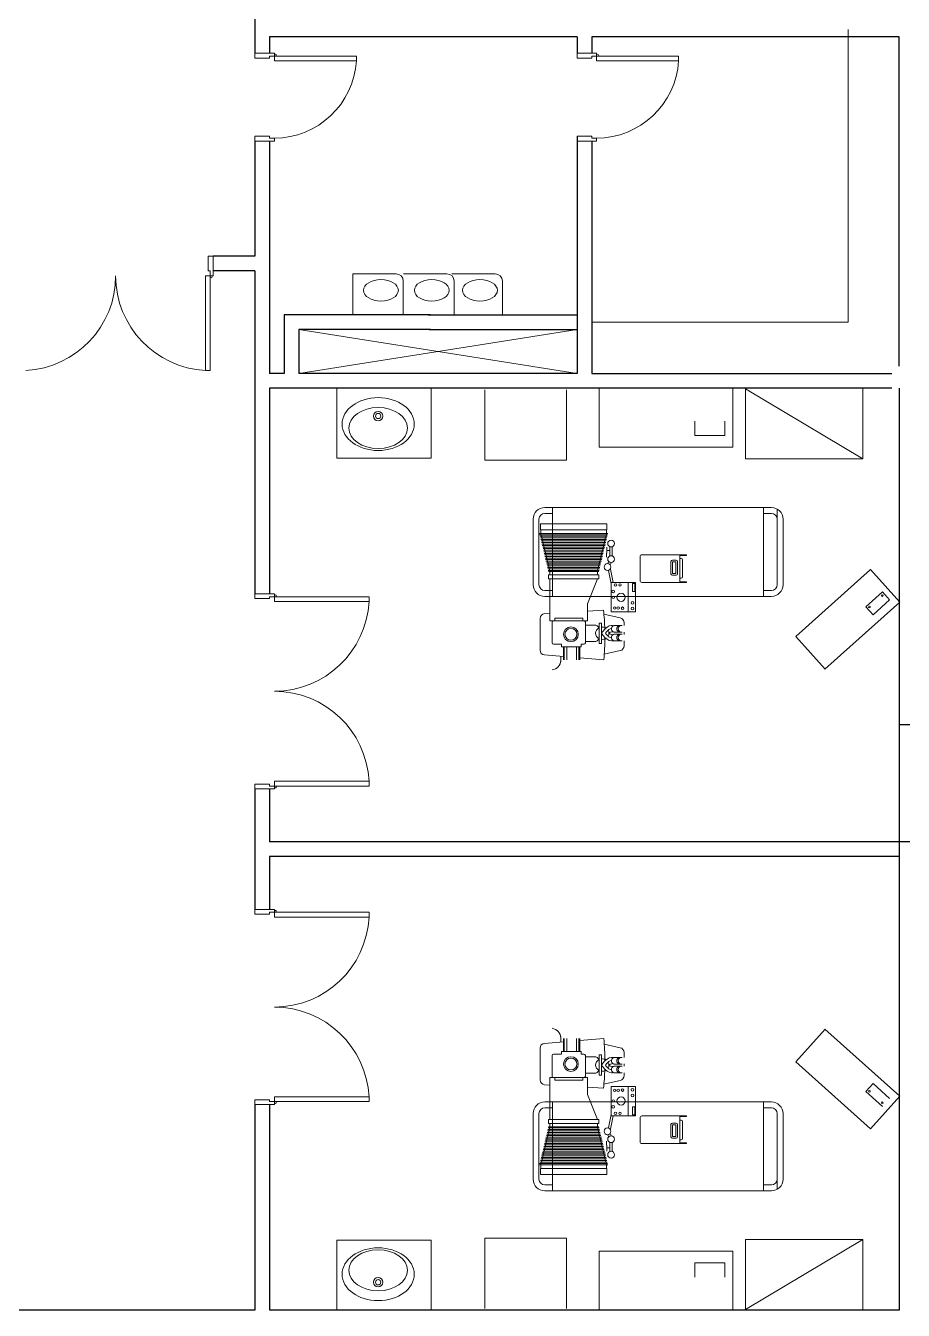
# Model space of a CAD drawing. Extents: x -3767 to 3861, y 250 to 646.
# Drawn here: x 27.58 to 36.57, y 348.68 to 361.84 of the extents above; entities that cross this region are included whole.
import ezdxf
from ezdxf import colors
from ezdxf.entities.mleader import LeaderData, LeaderLine
from ezdxf.math import Vec2, Vec3

# ---------------------------------------------------------------- set-up
doc = ezdxf.new("R2010")
doc.units = 0
doc.header["$LTSCALE"] = 0.15
doc.layers.get('0').update_dxf_attribs({"color": 252})
for name, color, linetype, lineweight in [('0 criticalllllll', 4, 'Continuous', 13), ('DOOR', 252, 'Continuous', 20), ('FUR', 252, 'Continuous', 9), ('FURNITURE-1', 252, 'Continuous', 9), ('sofa', 252, 'Continuous', 9), ('wall', 252, 'Continuous', 30)]:
    doc.layers.add(name, color=color, linetype=linetype, lineweight=lineweight)
for name, color, linetype in [('0 sockets', 252, 'Continuous'), ('00-BT-TEXT', 2, 'Continuous'), ('grocol', 252, 'Continuous')]:
    doc.layers.add(name, color=color, linetype=linetype)

# ---------------------------------------------------------------- blocks, each defined once
blk = doc.blocks.new('ELLIPSE')
blk.add_circle((0.5, 0.5), 0.5)
blk = doc.blocks.new('ARCH')
at = {"layer": 'DOOR'}
for points in [[(30.125, 361.525), (30.125, 361.555), (29.925, 361.555), (29.925, 361.505), (30.075, 361.505), (30.075, 361.525)], [(30.125, 361.525), (30.965, 361.525), (30.965, 361.477), (30.125, 361.477)], [(33.425, 361.525), (33.425, 361.555), (33.225, 361.555), (33.225, 361.505), (33.375, 361.505), (33.375, 361.525)], [(33.425, 361.525), (34.265, 361.525), (34.265, 361.477), (33.425, 361.477)], [(30.125, 360.685), (30.125, 360.655), (29.925, 360.655), (29.925, 360.705), (30.075, 360.705), (30.075, 360.685)], [(33.425, 360.685), (33.425, 360.655), (33.225, 360.655), (33.225, 360.705), (33.375, 360.705), (33.375, 360.685)], [(29.469, 359.275), (29.499, 359.275), (29.499, 359.475), (29.449, 359.475), (29.449, 359.325), (29.469, 359.325)], [(29.469, 359.275), (29.469, 358.305), (29.419, 358.305), (29.419, 359.275)], [(30.125, 355.987), (30.125, 356.017), (29.925, 356.017), (29.925, 355.967), (30.075, 355.967), (30.075, 355.987)], [(30.125, 355.987), (31.095, 355.987), (31.095, 355.937), (30.125, 355.937)], [(30.125, 354.047), (31.095, 354.047), (31.095, 354.097), (30.125, 354.097)], [(30.125, 354.047), (30.125, 354.017), (29.925, 354.017), (29.925, 354.067), (30.075, 354.067), (30.075, 354.047)], [(30.125, 352.753), (30.125, 352.783), (29.925, 352.783), (29.925, 352.733), (30.075, 352.733), (30.075, 352.753)], [(30.125, 352.753), (31.095, 352.753), (31.095, 352.703), (30.125, 352.703)], [(30.125, 350.813), (30.125, 350.783), (29.925, 350.783), (29.925, 350.833), (30.075, 350.833), (30.075, 350.813)], [(30.125, 350.813), (31.095, 350.813), (31.095, 350.863), (30.125, 350.863)]]:
    blk.add_lwpolyline(points, close=True, dxfattribs=at)
for centre in [(30.135, 361.535), (33.435, 361.535), (29.479, 359.265), (30.135, 355.997), (30.135, 354.037), (30.135, 352.763), (30.135, 350.803)]:
    blk.add_circle(centre, 0.01, dxfattribs=at)
for centre, radius, start, end in [((30.122, 361.53), 0.845, 270.2218, 356.3889), ((33.422, 361.53), 0.845, 270.2218, 356.3889), ((27.529, 359.275), 0.971, 272.9508, 0), ((29.471, 359.275), 0.971, 180, 267.0492), ((30.125, 355.989), 0.971, 270, 357.0492), ((30.125, 354.047), 0.971, 2.9508, 90), ((30.125, 352.753), 0.971, 270, 357.0492), ((30.125, 350.811), 0.971, 2.9508, 90)]:
    blk.add_arc(centre, radius, start, end, dxfattribs=at)
at = {"layer": 'FUR'}
for p, q in [((36, 361.8), (36, 358.8)), ((36, 358.8), (33.375, 358.8))]:
    blk.add_line(p, q, dxfattribs=at)
at = {"layer": 'FURNITURE-1', "ltscale": 0.5}
for p, q in [((30.764, 358.125), (30.764, 357.405)), ((31.731, 358.125), (31.731, 357.405)), ((32.28, 357.386), (32.28, 358.106)), ((33.116, 357.386), (33.116, 358.106)), ((33.45, 357.518), (33.45, 358.118)), ((34.822, 357.518), (34.822, 358.118)), ((36.151, 357.398), (34.951, 358.118)), ((34.951, 357.398), (34.951, 358.118)), ((36.151, 358.125), (36.151, 357.398)), ((34.433, 357.637), (34.433, 357.784)), ((34.738, 357.637), (34.738, 357.784)), ((34.433, 357.637), (34.738, 357.637)), ((33.45, 357.52), (34.822, 357.52)), ((31.731, 357.405), (30.764, 357.405)), ((32.28, 357.386), (33.116, 357.386)), ((36.151, 357.398), (34.951, 357.398)), ((35.135, 356.901), (32.975, 356.901)), ((35.135, 356.901), (32.975, 356.901)), ((35.135, 356.901), (35.135, 355.99)), ((35.135, 356.901), (35.215, 356.901)), ((35.135, 356.841), (35.215, 356.841)), ((35.275, 356.885), (35.275, 356.11)), ((35.335, 356.781), (35.335, 356.11)), ((35.465, 355.579), (36.232, 356.265)), ((36.532, 355.93), (36.232, 356.265)), ((35.135, 356.05), (35.215, 356.05)), ((35.135, 355.99), (32.975, 355.99)), ((35.135, 355.99), (32.975, 355.99)), ((35.135, 355.99), (35.215, 355.99)), ((35.764, 355.245), (36.531, 355.931)), ((36.353, 356.036), (36.183, 355.884)), ((36.256, 355.802), (36.426, 355.955)), ((36.426, 355.955), (36.353, 356.036)), ((36.256, 355.802), (36.183, 355.884)), ((35.765, 355.244), (35.465, 355.579)), ((35.765, 351.556), (35.465, 351.221)), ((35.764, 351.555), (36.531, 350.869)), ((35.465, 351.221), (36.232, 350.535)), ((36.256, 350.998), (36.183, 350.916)), ((36.353, 350.764), (36.183, 350.916)), ((36.256, 350.998), (36.426, 350.845)), ((35.135, 350.81), (32.975, 350.81)), ((35.135, 350.81), (32.975, 350.81)), ((35.135, 349.899), (35.135, 350.81)), ((35.135, 350.81), (35.215, 350.81)), ((36.532, 350.87), (36.232, 350.535)), ((35.135, 350.75), (35.215, 350.75)), ((35.275, 349.915), (35.275, 350.69)), ((35.335, 350.019), (35.335, 350.69)), ((35.135, 349.899), (32.975, 349.899)), ((35.135, 349.899), (32.975, 349.899)), ((35.135, 349.959), (35.215, 349.959)), ((35.135, 349.899), (35.215, 349.899)), ((31.731, 349.395), (30.764, 349.395)), ((30.764, 348.675), (30.764, 349.395)), ((31.731, 348.675), (31.731, 349.395)), ((32.28, 349.414), (32.28, 348.694)), ((32.28, 349.414), (33.116, 349.414)), ((33.116, 349.414), (33.116, 348.694)), ((36.151, 349.402), (34.951, 348.682)), ((36.151, 349.402), (34.951, 349.402)), ((34.951, 349.402), (34.951, 348.682)), ((36.151, 349.402), (36.151, 348.682)), ((33.45, 349.282), (33.45, 348.682)), ((33.45, 349.28), (34.822, 349.28)), ((34.822, 349.282), (34.822, 348.682)), ((34.433, 349.163), (34.433, 349.016)), ((34.433, 349.163), (34.738, 349.163)), ((34.738, 349.163), (34.738, 349.016))]:
    blk.add_line(p, q, dxfattribs=at)
for centre in [(36.351, 355.998), (36.22, 355.881), (36.22, 350.919), (36.351, 350.802)]:
    blk.add_circle(centre, 0.00846, dxfattribs=at)
for centre, radius, start, end in [((35.215, 356.781), 0.12, 0, 90), ((35.215, 356.781), 0.06, 0, 90), ((35.215, 356.11), 0.12, 270, 0), ((35.215, 356.11), 0.06, 270, 0), ((35.215, 350.69), 0.12, 0, 90), ((35.215, 350.69), 0.06, 0, 90), ((35.215, 350.019), 0.06, 270, 0), ((35.215, 350.019), 0.12, 270, 0)]:
    blk.add_arc(centre, radius, start, end, dxfattribs=at)
at = {"layer": 'grocol', "ltscale": 0.5}
blk.add_line((40.374, 354.673), (36.53, 354.673), dxfattribs=at)
at = {"layer": 'sofa'}
for p, q in [((30.928, 359.295), (30.928, 358.875)), ((31.371, 359.295), (30.928, 359.295)), ((31.446, 359.22), (31.446, 358.875)), ((31.892, 359.295), (31.449, 359.295)), ((32.385, 359.295), (31.942, 359.295)), ((31.967, 359.22), (31.967, 358.875)), ((32.46, 359.22), (32.46, 358.875)), ((30.375, 358.725), (33.225, 358.275)), ((33.225, 358.725), (30.375, 358.275)), ((32.975, 356.901), (32.895, 356.901)), ((32.975, 356.901), (32.895, 356.901)), ((32.975, 356.841), (32.895, 356.841)), ((32.975, 356.841), (32.895, 356.841)), ((32.975, 356.901), (32.975, 355.99)), ((32.975, 356.901), (32.975, 355.99)), ((32.775, 356.781), (32.775, 356.11)), ((32.775, 356.781), (32.775, 356.11)), ((32.835, 356.781), (32.835, 356.11)), ((32.835, 356.781), (32.835, 356.11)), ((32.852, 356.673), (32.852, 356.735)), ((32.852, 356.673), (32.852, 356.735)), ((32.852, 356.735), (33.529, 356.735)), ((32.852, 356.735), (33.529, 356.735)), ((33.529, 356.673), (33.529, 356.735)), ((33.529, 356.673), (33.529, 356.735)), ((33.541, 356.634), (32.84, 356.634)), ((33.541, 356.634), (32.84, 356.634)), ((33.538, 356.622), (32.842, 356.622)), ((33.538, 356.622), (32.842, 356.622)), ((33.535, 356.606), (32.846, 356.606)), ((33.535, 356.606), (32.846, 356.606)), ((33.531, 356.59), (32.85, 356.59)), ((33.531, 356.59), (32.85, 356.59)), ((33.529, 356.673), (32.852, 356.673)), ((33.529, 356.673), (32.852, 356.673)), ((33.527, 356.574), (32.854, 356.574)), ((33.527, 356.574), (32.854, 356.574)), ((32.855, 356.634), (32.855, 356.673)), ((32.855, 356.634), (32.855, 356.673)), ((32.855, 356.634), (32.947, 356.248)), ((32.855, 356.634), (32.947, 356.248)), ((33.526, 356.634), (33.434, 356.248)), ((33.526, 356.634), (33.434, 356.248)), ((33.526, 356.634), (33.526, 356.673)), ((33.523, 356.558), (32.858, 356.558)), ((33.523, 356.558), (32.858, 356.558)), ((33.519, 356.542), (32.861, 356.542)), ((33.519, 356.542), (32.861, 356.542)), ((33.516, 356.526), (32.865, 356.526)), ((33.516, 356.526), (32.865, 356.526)), ((33.512, 356.51), (32.869, 356.51)), ((33.512, 356.51), (32.869, 356.51)), ((33.508, 356.495), (32.873, 356.495)), ((33.508, 356.495), (32.873, 356.495)), ((33.504, 356.479), (32.877, 356.479)), ((33.504, 356.479), (32.877, 356.479)), ((33.5, 356.463), (32.88, 356.463)), ((33.5, 356.463), (32.88, 356.463)), ((33.497, 356.447), (32.884, 356.447)), ((33.497, 356.447), (32.884, 356.447)), ((33.529, 356.494), (33.529, 356.432)), ((33.529, 356.494), (33.529, 356.432)), ((33.562, 356.46), (33.529, 356.46)), ((33.562, 356.46), (33.529, 356.46)), ((33.562, 356.496), (33.562, 356.407)), ((33.562, 356.496), (33.562, 356.407)), ((33.585, 356.496), (33.585, 356.407)), ((33.585, 356.496), (33.585, 356.407)), ((33.493, 356.431), (32.888, 356.431)), ((33.493, 356.431), (32.888, 356.431)), ((33.489, 356.415), (32.892, 356.415)), ((33.489, 356.415), (32.892, 356.415)), ((33.485, 356.399), (32.896, 356.399)), ((33.485, 356.399), (32.896, 356.399)), ((33.481, 356.383), (32.899, 356.383)), ((33.481, 356.383), (32.899, 356.383)), ((33.478, 356.367), (32.903, 356.367)), ((33.478, 356.367), (32.903, 356.367)), ((33.474, 356.351), (32.907, 356.351)), ((33.474, 356.351), (32.907, 356.351)), ((33.47, 356.335), (32.911, 356.335)), ((33.47, 356.335), (32.911, 356.335)), ((33.466, 356.319), (32.915, 356.319)), ((33.466, 356.319), (32.915, 356.319)), ((33.526, 356.393), (33.526, 356.432)), ((33.526, 356.393), (33.526, 356.432)), ((33.549, 356.348), (33.538, 356.324)), ((33.576, 356.337), (33.567, 356.317)), ((33.87, 356.153), (33.87, 356.397)), ((33.87, 356.153), (33.87, 356.397)), ((33.89, 356.417), (34.278, 356.417)), ((33.89, 356.417), (34.278, 356.417)), ((34.187, 356.346), (34.187, 356.221)), ((34.187, 356.346), (34.187, 356.221)), ((34.239, 356.361), (34.202, 356.361)), ((34.239, 356.361), (34.202, 356.361)), ((34.204, 356.343), (34.236, 356.343)), ((34.204, 356.225), (34.204, 356.343)), ((34.204, 356.343), (34.236, 356.343)), ((34.204, 356.225), (34.204, 356.343)), ((34.236, 356.343), (34.236, 356.225)), ((34.236, 356.343), (34.236, 356.225)), ((34.254, 356.221), (34.254, 356.346)), ((34.254, 356.221), (34.254, 356.346)), ((34.268, 356.417), (34.347, 356.417)), ((34.268, 356.417), (34.347, 356.417)), ((34.278, 356.417), (34.278, 356.14)), ((34.278, 356.417), (34.278, 356.14)), ((34.347, 356.41), (34.278, 356.41)), ((34.347, 356.41), (34.278, 356.41)), ((34.278, 356.378), (34.29, 356.378)), ((34.278, 356.378), (34.29, 356.378)), ((34.305, 356.363), (34.305, 356.192)), ((34.305, 356.363), (34.305, 356.192)), ((34.347, 356.417), (34.347, 356.41)), ((34.347, 356.417), (34.347, 356.41)), ((33.462, 356.303), (32.918, 356.303)), ((33.462, 356.303), (32.918, 356.303)), ((33.459, 356.287), (32.922, 356.287)), ((33.459, 356.287), (32.922, 356.287)), ((33.455, 356.271), (32.926, 356.271)), ((33.455, 356.271), (32.926, 356.271)), ((33.451, 356.256), (32.93, 356.256)), ((33.451, 356.256), (32.93, 356.256)), ((33.448, 356.244), (32.932, 356.244)), ((32.932, 356.212), (32.932, 356.171)), ((33.449, 356.212), (32.932, 356.212)), ((32.948, 356.244), (32.948, 356.212)), ((33.433, 356.244), (33.433, 356.212)), ((33.449, 356.212), (33.449, 356.171)), ((33.546, 356.255), (33.575, 356.119)), ((33.566, 356.269), (33.594, 356.133)), ((33.566, 356.269), (33.594, 356.133)), ((34.202, 356.206), (34.239, 356.206)), ((34.202, 356.206), (34.239, 356.206)), ((34.236, 356.225), (34.204, 356.225)), ((34.236, 356.225), (34.204, 356.225)), ((32.975, 356.05), (32.895, 356.05)), ((33.449, 356.171), (32.932, 356.171)), ((32.948, 356.171), (32.948, 355.741)), ((33.433, 356.171), (33.333, 355.913)), ((33.575, 355.832), (33.575, 356.133)), ((33.575, 356.133), (33.823, 356.133)), ((33.575, 356.133), (33.823, 356.133)), ((33.748, 356.133), (33.748, 355.832)), ((33.748, 356.133), (33.748, 355.832)), ((33.816, 356.123), (33.794, 356.123)), ((33.794, 356.123), (33.794, 356.041)), ((33.816, 356.123), (33.794, 356.123)), ((33.794, 356.123), (33.794, 356.041)), ((33.816, 356.041), (33.816, 356.123)), ((33.816, 356.041), (33.816, 356.123)), ((33.823, 356.133), (33.823, 355.832)), ((33.823, 356.133), (33.823, 355.832)), ((34.278, 356.132), (33.89, 356.132)), ((34.278, 356.132), (33.89, 356.132)), ((34.268, 356.132), (34.347, 356.132)), ((34.268, 356.132), (34.347, 356.132)), ((34.29, 356.177), (34.278, 356.177)), ((34.29, 356.177), (34.278, 356.177)), ((34.347, 356.14), (34.278, 356.14)), ((34.347, 356.14), (34.278, 356.14)), ((34.278, 356.132), (34.278, 356.132)), ((34.278, 356.132), (34.278, 356.132)), ((34.347, 356.132), (34.347, 356.14)), ((34.347, 356.132), (34.347, 356.14)), ((32.975, 355.99), (32.895, 355.99)), ((33.794, 356.041), (33.816, 356.041)), ((33.794, 356.041), (33.816, 356.041)), ((32.893, 355.814), (32.948, 355.817)), ((33.333, 355.741), (33.333, 355.913)), ((33.333, 355.839), (33.496, 355.848)), ((33.5, 355.808), (33.667, 355.77)), ((33.5, 355.808), (33.667, 355.77)), ((33.823, 355.832), (33.575, 355.832)), ((33.823, 355.832), (33.575, 355.832)), ((32.846, 355.44), (32.846, 355.764)), ((33.021, 355.741), (32.948, 355.741)), ((32.97, 355.514), (32.97, 355.726)), ((32.985, 355.741), (33.295, 355.741)), ((33.285, 355.766), (32.999, 355.766)), ((32.999, 355.766), (32.999, 355.741)), ((33.26, 355.741), (33.333, 355.741)), ((33.285, 355.741), (33.285, 355.766)), ((33.31, 355.726), (33.31, 355.514)), ((33.31, 355.696), (33.404, 355.696)), ((33.451, 355.717), (33.476, 355.717)), ((33.451, 355.508), (33.451, 355.717)), ((33.476, 355.717), (33.476, 355.508)), ((33.612, 355.692), (33.677, 355.692)), ((33.612, 355.692), (33.677, 355.692)), ((33.706, 355.721), (33.706, 355.692)), ((33.706, 355.721), (33.706, 355.692)), ((33.404, 355.527), (33.31, 355.527)), ((33.682, 355.622), (33.612, 355.622)), ((33.682, 355.622), (33.612, 355.622)), ((33.682, 355.604), (33.612, 355.604)), ((33.682, 355.604), (33.612, 355.604)), ((33.612, 355.533), (33.677, 355.533)), ((33.612, 355.533), (33.677, 355.533)), ((33.706, 355.623), (33.706, 355.601)), ((33.706, 355.623), (33.706, 355.601)), ((33.706, 355.535), (33.706, 355.483)), ((33.706, 355.535), (33.706, 355.483)), ((33.086, 355.374), (32.892, 355.39)), ((33.066, 355.499), (32.985, 355.499)), ((33.066, 355.499), (33.066, 355.473)), ((33.066, 355.473), (33.268, 355.473)), ((33.086, 355.339), (33.086, 355.473)), ((33.094, 355.473), (33.094, 355.339)), ((33.119, 355.473), (33.119, 355.339)), ((33.218, 355.473), (33.218, 355.339)), ((33.243, 355.473), (33.243, 355.339)), ((33.252, 355.473), (33.252, 355.339)), ((33.295, 355.499), (33.268, 355.499)), ((33.268, 355.473), (33.268, 355.499)), ((33.476, 355.508), (33.451, 355.508)), ((33.504, 355.397), (33.667, 355.434)), ((33.504, 355.397), (33.667, 355.434)), ((33.059, 355.321), (33.059, 355.376)), ((33.499, 355.34), (33.252, 355.36)), ((33.059, 351.479), (33.059, 351.424)), ((33.086, 351.461), (33.086, 351.327)), ((33.094, 351.327), (33.094, 351.461)), ((33.119, 351.327), (33.119, 351.461)), ((33.218, 351.327), (33.218, 351.461)), ((33.243, 351.327), (33.243, 351.461)), ((33.252, 351.327), (33.252, 351.461)), ((33.499, 351.46), (33.252, 351.44)), ((32.846, 351.36), (32.846, 351.036)), ((33.086, 351.426), (32.892, 351.41)), ((33.066, 351.301), (33.066, 351.327)), ((33.066, 351.327), (33.268, 351.327)), ((33.268, 351.327), (33.268, 351.301)), ((33.504, 351.403), (33.667, 351.366)), ((33.504, 351.403), (33.667, 351.366)), ((33.706, 351.265), (33.706, 351.317)), ((33.706, 351.265), (33.706, 351.317)), ((32.97, 351.286), (32.97, 351.074)), ((33.066, 351.301), (32.985, 351.301)), ((33.295, 351.301), (33.268, 351.301)), ((33.31, 351.074), (33.31, 351.286)), ((33.404, 351.273), (33.31, 351.273)), ((33.476, 351.292), (33.451, 351.292)), ((33.451, 351.292), (33.451, 351.083)), ((33.476, 351.083), (33.476, 351.292)), ((33.612, 351.267), (33.677, 351.267)), ((33.612, 351.267), (33.677, 351.267)), ((33.682, 351.196), (33.612, 351.196)), ((33.682, 351.196), (33.612, 351.196)), ((33.682, 351.178), (33.612, 351.178)), ((33.682, 351.178), (33.612, 351.178)), ((33.706, 351.177), (33.706, 351.199)), ((33.706, 351.177), (33.706, 351.199)), ((32.948, 350.629), (32.948, 351.059)), ((33.021, 351.059), (32.948, 351.059)), ((32.985, 351.059), (33.295, 351.059)), ((32.999, 351.034), (32.999, 351.059)), ((33.26, 351.059), (33.333, 351.059)), ((33.285, 351.059), (33.285, 351.034)), ((33.31, 351.104), (33.404, 351.104)), ((33.333, 351.059), (33.333, 350.887)), ((33.451, 351.083), (33.476, 351.083)), ((33.612, 351.108), (33.677, 351.108)), ((33.612, 351.108), (33.677, 351.108)), ((33.706, 351.079), (33.706, 351.108)), ((33.706, 351.079), (33.706, 351.108)), ((32.893, 350.986), (32.948, 350.983)), ((33.285, 351.034), (32.999, 351.034)), ((33.333, 350.961), (33.496, 350.952)), ((33.5, 350.992), (33.667, 351.03)), ((33.5, 350.992), (33.667, 351.03)), ((33.823, 350.968), (33.575, 350.968)), ((33.823, 350.968), (33.575, 350.968)), ((33.575, 350.968), (33.575, 350.667)), ((33.748, 350.667), (33.748, 350.968)), ((33.748, 350.667), (33.748, 350.968)), ((33.823, 350.667), (33.823, 350.968)), ((33.823, 350.667), (33.823, 350.968)), ((32.975, 350.81), (32.895, 350.81)), ((32.975, 349.899), (32.975, 350.81)), ((32.975, 349.899), (32.975, 350.81)), ((33.433, 350.629), (33.333, 350.887)), ((32.775, 350.019), (32.775, 350.69)), ((32.775, 350.019), (32.775, 350.69)), ((32.835, 350.019), (32.835, 350.69)), ((32.835, 350.019), (32.835, 350.69)), ((32.975, 350.75), (32.895, 350.75)), ((33.546, 350.545), (33.575, 350.681)), ((33.566, 350.531), (33.594, 350.667)), ((33.566, 350.531), (33.594, 350.667)), ((33.575, 350.667), (33.823, 350.667)), ((33.575, 350.667), (33.823, 350.667)), ((33.794, 350.677), (33.794, 350.759)), ((33.794, 350.759), (33.816, 350.759)), ((33.794, 350.677), (33.794, 350.759)), ((33.794, 350.759), (33.816, 350.759)), ((33.816, 350.677), (33.794, 350.677)), ((33.816, 350.677), (33.794, 350.677)), ((33.816, 350.759), (33.816, 350.677)), ((33.816, 350.759), (33.816, 350.677)), ((34.278, 350.668), (33.89, 350.668)), ((34.278, 350.668), (33.89, 350.668)), ((34.268, 350.668), (34.347, 350.668)), ((34.268, 350.668), (34.347, 350.668)), ((34.278, 350.668), (34.278, 350.668)), ((34.278, 350.668), (34.278, 350.668)), ((34.278, 350.383), (34.278, 350.66)), ((34.278, 350.383), (34.278, 350.66)), ((34.347, 350.66), (34.278, 350.66)), ((34.347, 350.66), (34.278, 350.66)), ((34.347, 350.668), (34.347, 350.66)), ((34.347, 350.668), (34.347, 350.66)), ((32.855, 350.166), (32.947, 350.552)), ((32.855, 350.166), (32.947, 350.552)), ((33.455, 350.529), (32.926, 350.529)), ((33.455, 350.529), (32.926, 350.529)), ((33.451, 350.544), (32.93, 350.544)), ((33.451, 350.544), (32.93, 350.544)), ((33.449, 350.629), (32.932, 350.629)), ((32.932, 350.588), (32.932, 350.629)), ((33.449, 350.588), (32.932, 350.588)), ((33.448, 350.556), (32.932, 350.556)), ((32.948, 350.556), (32.948, 350.588)), ((33.433, 350.556), (33.433, 350.588)), ((33.526, 350.166), (33.434, 350.552)), ((33.526, 350.166), (33.434, 350.552)), ((33.449, 350.588), (33.449, 350.629)), ((33.87, 350.647), (33.87, 350.403)), ((33.87, 350.647), (33.87, 350.403)), ((34.187, 350.454), (34.187, 350.579)), ((34.187, 350.454), (34.187, 350.579)), ((34.202, 350.594), (34.239, 350.594)), ((34.202, 350.594), (34.239, 350.594)), ((34.236, 350.575), (34.204, 350.575)), ((34.204, 350.575), (34.204, 350.457)), ((34.236, 350.575), (34.204, 350.575)), ((34.204, 350.575), (34.204, 350.457)), ((34.236, 350.457), (34.236, 350.575)), ((34.236, 350.457), (34.236, 350.575)), ((34.254, 350.579), (34.254, 350.454)), ((34.254, 350.579), (34.254, 350.454)), ((34.29, 350.623), (34.278, 350.623)), ((34.29, 350.623), (34.278, 350.623)), ((34.305, 350.437), (34.305, 350.608)), ((34.305, 350.437), (34.305, 350.608)), ((33.485, 350.401), (32.896, 350.401)), ((33.485, 350.401), (32.896, 350.401)), ((33.481, 350.417), (32.899, 350.417)), ((33.481, 350.417), (32.899, 350.417)), ((33.478, 350.433), (32.903, 350.433)), ((33.478, 350.433), (32.903, 350.433)), ((33.474, 350.449), (32.907, 350.449)), ((33.474, 350.449), (32.907, 350.449)), ((33.47, 350.465), (32.911, 350.465)), ((33.47, 350.465), (32.911, 350.465)), ((33.466, 350.481), (32.915, 350.481)), ((33.466, 350.481), (32.915, 350.481)), ((33.462, 350.497), (32.918, 350.497)), ((33.462, 350.497), (32.918, 350.497)), ((33.459, 350.513), (32.922, 350.513)), ((33.459, 350.513), (32.922, 350.513)), ((33.526, 350.407), (33.526, 350.368)), ((33.526, 350.407), (33.526, 350.368)), ((33.549, 350.452), (33.538, 350.476)), ((33.562, 350.304), (33.562, 350.393)), ((33.562, 350.304), (33.562, 350.393)), ((33.576, 350.463), (33.567, 350.483)), ((33.585, 350.304), (33.585, 350.393)), ((33.585, 350.304), (33.585, 350.393)), ((34.239, 350.439), (34.202, 350.439)), ((34.239, 350.439), (34.202, 350.439)), ((34.204, 350.457), (34.236, 350.457)), ((34.204, 350.457), (34.236, 350.457)), ((34.278, 350.422), (34.29, 350.422)), ((34.278, 350.422), (34.29, 350.422)), ((34.347, 350.39), (34.278, 350.39)), ((34.347, 350.39), (34.278, 350.39)), ((34.347, 350.383), (34.347, 350.39)), ((34.347, 350.383), (34.347, 350.39)), ((33.519, 350.258), (32.861, 350.258)), ((33.519, 350.258), (32.861, 350.258)), ((33.516, 350.274), (32.865, 350.274)), ((33.516, 350.274), (32.865, 350.274)), ((33.512, 350.29), (32.869, 350.29)), ((33.512, 350.29), (32.869, 350.29)), ((33.508, 350.305), (32.873, 350.305)), ((33.508, 350.305), (32.873, 350.305)), ((33.504, 350.321), (32.877, 350.321)), ((33.504, 350.321), (32.877, 350.321)), ((33.5, 350.337), (32.88, 350.337)), ((33.5, 350.337), (32.88, 350.337)), ((33.497, 350.353), (32.884, 350.353)), ((33.497, 350.353), (32.884, 350.353)), ((33.493, 350.369), (32.888, 350.369)), ((33.493, 350.369), (32.888, 350.369)), ((33.489, 350.385), (32.892, 350.385)), ((33.489, 350.385), (32.892, 350.385)), ((33.529, 350.306), (33.529, 350.368)), ((33.529, 350.306), (33.529, 350.368)), ((33.562, 350.34), (33.529, 350.34)), ((33.562, 350.34), (33.529, 350.34)), ((33.89, 350.383), (34.278, 350.383)), ((33.89, 350.383), (34.278, 350.383)), ((34.268, 350.383), (34.347, 350.383)), ((34.268, 350.383), (34.347, 350.383)), ((33.541, 350.166), (32.84, 350.166)), ((33.541, 350.166), (32.84, 350.166)), ((33.538, 350.178), (32.842, 350.178)), ((33.538, 350.178), (32.842, 350.178)), ((33.535, 350.194), (32.846, 350.194)), ((33.535, 350.194), (32.846, 350.194)), ((33.531, 350.21), (32.85, 350.21)), ((33.531, 350.21), (32.85, 350.21)), ((32.852, 350.127), (32.852, 350.065)), ((33.529, 350.127), (32.852, 350.127)), ((32.852, 350.127), (32.852, 350.065)), ((33.529, 350.127), (32.852, 350.127)), ((33.527, 350.226), (32.854, 350.226)), ((33.527, 350.226), (32.854, 350.226)), ((32.855, 350.166), (32.855, 350.127)), ((32.855, 350.166), (32.855, 350.127)), ((33.523, 350.242), (32.858, 350.242)), ((33.523, 350.242), (32.858, 350.242)), ((33.526, 350.166), (33.526, 350.127)), ((33.526, 350.166), (33.526, 350.127)), ((33.529, 350.127), (33.529, 350.065)), ((32.852, 350.065), (33.529, 350.065)), ((32.852, 350.065), (33.529, 350.065)), ((32.975, 349.959), (32.895, 349.959)), ((32.975, 349.959), (32.895, 349.959)), ((32.975, 349.899), (32.895, 349.899)), ((32.975, 349.899), (32.895, 349.899))]:
    blk.add_line(p, q, dxfattribs=at)
for centre, radius in [((31.188, 357.838), 0.048), ((31.188, 357.838), 0.027), ((33.574, 356.531), 0.0349), ((33.574, 356.531), 0.0349), ((33.537, 356.291), 0.0349), ((33.574, 356.372), 0.0349), ((33.574, 356.372), 0.0349), ((33.595, 356.04), 0.0125), ((33.595, 356.04), 0.0125), ((33.619, 356.107), 0.0125), ((33.619, 356.107), 0.0125), ((33.664, 356.107), 0.0125), ((33.664, 356.107), 0.0125), ((33.597, 355.98), 0.0125), ((33.597, 355.98), 0.0125), ((33.676, 355.981), 0.0418), ((33.676, 355.981), 0.0418), ((33.793, 355.924), 0.0134), ((33.793, 355.924), 0.0134), ((33.611, 355.871), 0.0125), ((33.611, 355.871), 0.0125), ((33.646, 355.87), 0.0125), ((33.646, 355.87), 0.0125), ((33.691, 355.869), 0.0125), ((33.691, 355.869), 0.0125), ((33.793, 355.866), 0.0134), ((33.793, 355.866), 0.0134), ((33.162, 355.602), 0.0758), ((33.162, 355.602), 0.0607), ((33.162, 351.198), 0.0758), ((33.162, 351.198), 0.0607), ((33.611, 350.929), 0.0125), ((33.611, 350.929), 0.0125), ((33.646, 350.93), 0.0125), ((33.646, 350.93), 0.0125), ((33.691, 350.931), 0.0125), ((33.691, 350.931), 0.0125), ((33.793, 350.934), 0.0134), ((33.793, 350.934), 0.0134), ((33.597, 350.82), 0.0125), ((33.597, 350.82), 0.0125), ((33.676, 350.819), 0.0418), ((33.676, 350.819), 0.0418), ((33.793, 350.876), 0.0134), ((33.793, 350.876), 0.0134), ((33.595, 350.76), 0.0125), ((33.595, 350.76), 0.0125), ((33.619, 350.693), 0.0125), ((33.619, 350.693), 0.0125), ((33.664, 350.693), 0.0125), ((33.664, 350.693), 0.0125), ((33.537, 350.509), 0.0349), ((33.574, 350.428), 0.0349), ((33.574, 350.428), 0.0349), ((33.574, 350.269), 0.0349), ((33.574, 350.269), 0.0349), ((31.188, 348.962), 0.048), ((31.188, 348.962), 0.027)]:
    blk.add_circle(centre, radius, dxfattribs=at)
for centre, radius, start, end in [((31.371, 359.22), 0.075, 360, 90), ((31.892, 359.22), 0.075, 360, 90), ((32.385, 359.22), 0.075, 360, 90), ((32.895, 356.781), 0.12, 90, 180), ((32.895, 356.781), 0.12, 90, 180), ((32.895, 356.781), 0.06, 90, 180), ((32.895, 356.781), 0.06, 90, 180), ((33.89, 356.397), 0.0201, 90, 180), ((33.89, 356.397), 0.0201, 90, 180), ((34.202, 356.346), 0.0151, 90, 180), ((34.202, 356.346), 0.0151, 90, 180), ((34.239, 356.346), 0.0151, 0, 90), ((34.239, 356.346), 0.0151, 0, 90), ((34.29, 356.363), 0.0151, 360, 90), ((34.29, 356.363), 0.0151, 360, 90), ((34.202, 356.221), 0.0151, 180, 270), ((34.202, 356.221), 0.0151, 180, 270), ((34.239, 356.221), 0.0151, 270, 360), ((34.239, 356.221), 0.0151, 270, 360), ((34.29, 356.192), 0.0151, 270, 0), ((34.29, 356.192), 0.0151, 270, 0), ((32.895, 356.11), 0.12, 180, 270), ((32.895, 356.11), 0.06, 180, 270), ((33.89, 356.153), 0.0201, 180, 270), ((33.89, 356.153), 0.0201, 180, 270), ((32.896, 355.764), 0.0502, 93.1667, 180), ((31.203, 355.58), 2.308, 1.8706, 6.6601), ((32.985, 355.726), 0.0151, 90, 180), ((33.295, 355.726), 0.0151, 360, 90), ((33.404, 355.646), 0.0502, 24.384, 90), ((33.477, 355.612), 0.0613, 115.3697, 244.6303), ((33.489, 355.612), 0.0628, 59.6987, 102.6956), ((33.612, 355.658), 0.0348, 89.7532, 270.2468), ((33.612, 355.658), 0.0348, 89.7532, 270.2468), ((33.667, 355.658), 0.0348, 79.7064, 280.2936), ((33.667, 355.658), 0.0348, 79.7064, 280.2936), ((33.682, 355.658), 0.0348, 79.7064, 280.2936), ((33.682, 355.658), 0.0348, 79.7064, 280.2936), ((33.656, 355.721), 0.0502, 0, 77.1147), ((33.656, 355.721), 0.0502, 0, 77.1147), ((33.404, 355.577), 0.0502, 270, 336.3245), ((33.489, 355.612), 0.0628, 257.3044, 302.0748), ((31.203, 355.58), 2.308, 354.0238, 359.7267), ((33.489, 355.612), 0.0628, 331.3435, 30.3854), ((33.612, 355.568), 0.0348, 89.7532, 270.2468), ((33.612, 355.568), 0.0348, 89.7532, 270.2468), ((33.667, 355.568), 0.0348, 79.7064, 280.2936), ((33.667, 355.568), 0.0348, 79.7064, 280.2936), ((33.682, 355.568), 0.0348, 79.7064, 280.2936), ((33.682, 355.568), 0.0348, 79.7064, 280.2936), ((32.896, 355.44), 0.0502, 180, 265.256), ((32.985, 355.514), 0.0151, 180, 270), ((33.295, 355.514), 0.0151, 270, 0), ((33.656, 355.483), 0.0502, 282.8853, 0), ((33.656, 355.483), 0.0502, 282.8853, 0), ((32.958, 355.335), 0.1, 277.1202, 360), ((32.958, 351.465), 0.1, 0, 82.8798), ((31.203, 351.22), 2.308, 0.2733, 5.9762), ((32.896, 351.36), 0.0502, 94.744, 180), ((33.656, 351.317), 0.0502, 0, 77.1147), ((33.656, 351.317), 0.0502, 0, 77.1147), ((32.985, 351.286), 0.0151, 90, 180), ((33.295, 351.286), 0.0151, 360, 90), ((33.404, 351.223), 0.0502, 23.6755, 90), ((33.477, 351.188), 0.0613, 115.3697, 244.6303), ((33.489, 351.188), 0.0628, 57.9252, 102.6956), ((33.489, 351.188), 0.0628, 329.6146, 28.6565), ((33.612, 351.232), 0.0348, 89.7532, 270.2468), ((33.612, 351.232), 0.0348, 89.7532, 270.2468), ((33.612, 351.142), 0.0348, 89.7532, 270.2468), ((33.612, 351.142), 0.0348, 89.7532, 270.2468), ((33.667, 351.232), 0.0348, 79.7064, 280.2936), ((33.667, 351.232), 0.0348, 79.7064, 280.2936), ((33.667, 351.142), 0.0348, 79.7064, 280.2936), ((33.667, 351.142), 0.0348, 79.7064, 280.2936), ((33.682, 351.232), 0.0348, 79.7064, 280.2936), ((33.682, 351.232), 0.0348, 79.7064, 280.2936), ((33.682, 351.142), 0.0348, 79.7064, 280.2936), ((33.682, 351.142), 0.0348, 79.7064, 280.2936), ((32.985, 351.074), 0.0151, 180, 270), ((33.295, 351.074), 0.0151, 270, 0), ((33.404, 351.154), 0.0502, 270, 335.616), ((33.489, 351.188), 0.0628, 257.3044, 300.3013), ((31.203, 351.22), 2.308, 353.3399, 358.1294), ((33.656, 351.079), 0.0502, 282.8853, 0), ((33.656, 351.079), 0.0502, 282.8853, 0), ((32.896, 351.036), 0.0502, 180, 266.8333), ((32.895, 350.69), 0.12, 90, 180), ((32.895, 350.69), 0.06, 90, 180), ((33.89, 350.647), 0.0201, 90, 180), ((33.89, 350.647), 0.0201, 90, 180), ((34.202, 350.579), 0.0151, 90, 180), ((34.202, 350.579), 0.0151, 90, 180), ((34.239, 350.579), 0.0151, 0, 90), ((34.239, 350.579), 0.0151, 0, 90), ((34.29, 350.608), 0.0151, 360, 90), ((34.29, 350.608), 0.0151, 360, 90), ((33.89, 350.403), 0.0201, 180, 270), ((33.89, 350.403), 0.0201, 180, 270), ((34.202, 350.454), 0.0151, 180, 270), ((34.202, 350.454), 0.0151, 180, 270), ((34.239, 350.454), 0.0151, 270, 360), ((34.239, 350.454), 0.0151, 270, 360), ((34.29, 350.437), 0.0151, 270, 0), ((34.29, 350.437), 0.0151, 270, 0), ((32.895, 350.019), 0.12, 180, 270), ((32.895, 350.019), 0.12, 180, 270), ((32.895, 350.019), 0.06, 180, 270), ((32.895, 350.019), 0.06, 180, 270)]:
    blk.add_arc(centre, radius, start, end, dxfattribs=at)
for centre in [(31.217, 359.126), (31.737, 359.126), (32.231, 359.126)]:
    blk.add_ellipse(centre, major_axis=(-0.178, 0), ratio=0.619046, start_param=3.141593, end_param=9.424778, dxfattribs=at)
for points, knots in [([(33.48, 355.613), (33.48, 355.619), (33.512, 355.662), (33.55, 355.695), (33.592, 355.691), (33.599, 355.69)], [0.0199837, 0.0199837, 0.0199837, 0.0199837, 0.0586044, 0.2738561, 0.3130564, 0.3130564, 0.3130564, 0.3130564]), ([(33.48, 355.613), (33.48, 355.619), (33.512, 355.662), (33.55, 355.695), (33.592, 355.691), (33.599, 355.69)], [0.0199837, 0.0199837, 0.0199837, 0.0199837, 0.0586044, 0.2738561, 0.3130564, 0.3130564, 0.3130564, 0.3130564]), ([(33.516, 355.613), (33.517, 355.617), (33.541, 355.642), (33.559, 355.659), (33.577, 355.661)], [0.0271868, 0.0271868, 0.0271868, 0.0271868, 0.0586044, 0.18639, 0.18639, 0.18639, 0.18639]), ([(33.48, 355.613), (33.48, 355.607), (33.512, 355.564), (33.55, 355.531), (33.592, 355.535), (33.599, 355.536)], [0.0199837, 0.0199837, 0.0199837, 0.0199837, 0.0586044, 0.2738561, 0.3130564, 0.3130564, 0.3130564, 0.3130564]), ([(33.48, 355.613), (33.48, 355.607), (33.512, 355.564), (33.55, 355.531), (33.592, 355.535), (33.599, 355.536)], [0.0199837, 0.0199837, 0.0199837, 0.0199837, 0.0586044, 0.2738561, 0.3130564, 0.3130564, 0.3130564, 0.3130564]), ([(33.516, 355.613), (33.517, 355.608), (33.541, 355.584), (33.559, 355.567), (33.577, 355.565)], [0.0271868, 0.0271868, 0.0271868, 0.0271868, 0.0586044, 0.18639, 0.18639, 0.18639, 0.18639]), ([(33.592, 355.628), (33.584, 355.627), (33.569, 355.625), (33.557, 355.617), (33.551, 355.613)], [0, 0, 0, 0, 0.04822204, 0.08732286, 0.08732286, 0.08732286, 0.08732286]), ([(33.592, 355.628), (33.584, 355.627), (33.569, 355.625), (33.557, 355.617), (33.551, 355.613)], [0, 0, 0, 0, 0.04822204, 0.08732286, 0.08732286, 0.08732286, 0.08732286]), ([(33.592, 355.597), (33.584, 355.599), (33.569, 355.601), (33.557, 355.609), (33.551, 355.613)], [0, 0, 0, 0, 0.04822204, 0.08732286, 0.08732286, 0.08732286, 0.08732286]), ([(33.592, 355.597), (33.584, 355.599), (33.569, 355.601), (33.557, 355.609), (33.551, 355.613)], [0, 0, 0, 0, 0.04822204, 0.08732286, 0.08732286, 0.08732286, 0.08732286]), ([(33.48, 351.187), (33.48, 351.193), (33.512, 351.236), (33.55, 351.269), (33.592, 351.265), (33.599, 351.264)], [0.0199837, 0.0199837, 0.0199837, 0.0199837, 0.0586044, 0.2738561, 0.3130564, 0.3130564, 0.3130564, 0.3130564]), ([(33.48, 351.187), (33.48, 351.193), (33.512, 351.236), (33.55, 351.269), (33.592, 351.265), (33.599, 351.264)], [0.0199837, 0.0199837, 0.0199837, 0.0199837, 0.0586044, 0.2738561, 0.3130564, 0.3130564, 0.3130564, 0.3130564]), ([(33.48, 351.187), (33.48, 351.181), (33.512, 351.138), (33.55, 351.105), (33.592, 351.109), (33.599, 351.11)], [0.0199837, 0.0199837, 0.0199837, 0.0199837, 0.0586044, 0.2738561, 0.3130564, 0.3130564, 0.3130564, 0.3130564]), ([(33.48, 351.187), (33.48, 351.181), (33.512, 351.138), (33.55, 351.105), (33.592, 351.109), (33.599, 351.11)], [0.0199837, 0.0199837, 0.0199837, 0.0199837, 0.0586044, 0.2738561, 0.3130564, 0.3130564, 0.3130564, 0.3130564]), ([(33.516, 351.187), (33.517, 351.192), (33.541, 351.216), (33.559, 351.233), (33.577, 351.235)], [0.0271868, 0.0271868, 0.0271868, 0.0271868, 0.0586044, 0.18639, 0.18639, 0.18639, 0.18639]), ([(33.516, 351.187), (33.517, 351.183), (33.541, 351.158), (33.559, 351.141), (33.577, 351.139)], [0.0271868, 0.0271868, 0.0271868, 0.0271868, 0.0586044, 0.18639, 0.18639, 0.18639, 0.18639]), ([(33.592, 351.203), (33.584, 351.201), (33.569, 351.199), (33.557, 351.191), (33.551, 351.187)], [0, 0, 0, 0, 0.04822204, 0.08732286, 0.08732286, 0.08732286, 0.08732286]), ([(33.592, 351.203), (33.584, 351.201), (33.569, 351.199), (33.557, 351.191), (33.551, 351.187)], [0, 0, 0, 0, 0.04822204, 0.08732286, 0.08732286, 0.08732286, 0.08732286]), ([(33.592, 351.172), (33.584, 351.173), (33.569, 351.175), (33.557, 351.183), (33.551, 351.187)], [0, 0, 0, 0, 0.04822204, 0.08732286, 0.08732286, 0.08732286, 0.08732286]), ([(33.592, 351.172), (33.584, 351.173), (33.569, 351.175), (33.557, 351.183), (33.551, 351.187)], [0, 0, 0, 0, 0.04822204, 0.08732286, 0.08732286, 0.08732286, 0.08732286])]:
    blk.add_open_spline(points, degree=3, knots=knots, dxfattribs=at)
at = {"layer": 'wall'}
for p, q in [((29.925, 362.095), (29.925, 361.555)), ((33.225, 361.725), (30.075, 361.725)), ((30.075, 361.725), (30.075, 361.555)), ((33.225, 361.725), (33.225, 361.555)), ((36.525, 361.725), (33.375, 361.725)), ((33.375, 361.725), (33.375, 361.555)), ((36.525, 358.35), (36.525, 361.725)), ((29.925, 360.655), (29.925, 359.475)), ((30.075, 360.655), (30.075, 358.275)), ((33.225, 360.705), (33.225, 358.275)), ((33.375, 360.655), (33.375, 358.275)), ((29.925, 359.475), (29.499, 359.475)), ((29.925, 359.325), (29.499, 359.325)), ((29.925, 359.325), (29.925, 358.2)), ((31.725, 358.875), (30.225, 358.875)), ((30.225, 358.875), (30.225, 358.275)), ((31.702, 358.875), (33.225, 358.875)), ((31.725, 358.725), (30.375, 358.725)), ((30.375, 358.725), (30.375, 358.275)), ((31.712, 358.725), (33.225, 358.725)), ((29.925, 358.2), (29.925, 356.017)), ((30.225, 358.275), (30.075, 358.275)), ((31.725, 358.275), (30.375, 358.275)), ((33.225, 358.275), (31.709, 358.275)), ((33.375, 358.275), (36.45, 358.275)), ((30.075, 358.125), (30.075, 356.017)), ((31.725, 358.125), (30.075, 358.125)), ((36.45, 358.125), (31.709, 358.125)), ((36.525, 358.125), (36.525, 348.675)), ((29.925, 354.017), (29.925, 353.4)), ((30.075, 354.017), (30.075, 353.475)), ((29.925, 353.475), (29.925, 352.783)), ((36.675, 353.475), (30.075, 353.475)), ((36.525, 353.325), (30.075, 353.325)), ((30.075, 353.325), (30.075, 352.783)), ((29.925, 350.783), (29.925, 348.675)), ((30.075, 350.783), (30.075, 348.675)), ((29.925, 348.675), (27.075, 348.675)), ((36.525, 348.675), (30.075, 348.675))]:
    blk.add_line(p, q, dxfattribs=at)
at = {"layer": 'sofa'}
for p, xscale, yscale, zscale in [((30.819, 357.485), 0.7391999999999825, 0.5412000000000035, 0.7391999999999825), ((30.888, 357.505), 0.6000000000000227, 0.4200000000000159, 0.6000000000000227)]:
    blk.add_blockref('ELLIPSE', p, dxfattribs=dict(at, xscale=xscale, yscale=yscale, zscale=zscale))
at = {"layer": 'sofa', "extrusion": (0, 0, -1), "rotation": 180}
for p, xscale, yscale, zscale in [((-30.819, 349.315), 0.7391999999999825, 0.5412000000000035, -0.7392000000000001), ((-30.888, 349.295), 0.6000000000000227, 0.4200000000000159, -0.6)]:
    blk.add_blockref('ELLIPSE', p, dxfattribs=dict(at, xscale=xscale, yscale=yscale, zscale=zscale))

msp = doc.modelspace()

# ---------------------------------------------------------------- block references
at = {"layer": '0 sockets', "color": 3}
msp.add_blockref('ARCH', (0, 0), dxfattribs=at)

# ---------------------------------------------------------------- leaders
at = {"layer": '0 criticalllllll', "color": 4}
ml = msp.add_multileader_mtext('Standard', dxfattribs=at)
ml.set_content('ZONE 02\\PUPVC CONDUIT 20 MM2\\P(2*1.5) MM2 CABLE\\PEXPOSED ABOVE FALSE CEILING\\PTYPICAL', color=6)
ml.set_leader_properties()
ml.build(insert=Vec2(0, 0))
ml.multileader.update_dxf_attribs({"text_right_attachment_type": 6, "dogleg_length": 0.1, "arrow_head_size": 0.2})
ctx = ml.context
ctx.base_point, ctx.char_height, ctx.arrow_head_size, ctx.landing_gap_size = Vec3(18.22021, 360.99174), 0.1, 0.2, 0.02
ctx.right_attachment = 6
notes = []
notes.append((ctx, [(0, (1, 1, 0), (18.12021, 360.99174), (1, 0), 0.1, [(0, [(16.10959, 362.68586)], 0, [])])]))
ctx.mtext.insert, ctx.mtext.width, ctx.mtext.flow_direction = Vec3(18.24021, 361.04174), 3780, 5
ml = msp.add_multileader_mtext('Standard', dxfattribs=at)
ml.set_content('ZONE 02\\PUPVC CONDUIT 20 MM2\\P(2*1.5) MM2 CABLE\\PEXPOSED ABOVE FALSE CEILING\\PTYPICAL', color=6)
ml.set_leader_properties()
ml.build(insert=Vec2(0, 0))
ml.multileader.update_dxf_attribs({"text_right_attachment_type": 6, "dogleg_length": 0.1, "arrow_head_size": 0.2})
ctx = ml.context
ctx.base_point, ctx.char_height, ctx.arrow_head_size, ctx.landing_gap_size = Vec3(56.16728, 359.43608), 0.1, 0.2, 0.02
ctx.right_attachment, ctx.text_align_type = 6, 2
notes.append((ctx, [(0, (1, 1, 0), (58.94062, 359.36608), (-1, 0), 0.1, [(0, [(62.96351, 357.58361)], 0, [])])]))
ctx.mtext.insert, ctx.mtext.width, ctx.mtext.alignment, ctx.mtext.flow_direction = Vec3(58.82062, 359.48608), 3780, 3, 5
ml = msp.add_multileader_mtext('Standard', dxfattribs=at)
ml.set_content('ZONE 02\\PUPVC CONDUIT 20 MM2\\P(2*1.5) MM2 CABLE\\PEXPOSED ABOVE FALSE CEILING\\PTYPICAL', color=6)
ml.set_leader_properties()
ml.build(insert=Vec2(0, 0))
ml.multileader.update_dxf_attribs({"text_right_attachment_type": 6, "dogleg_length": 0.1, "arrow_head_size": 0.2})
ctx = ml.context
ctx.base_point, ctx.char_height, ctx.arrow_head_size, ctx.landing_gap_size = Vec3(71.40167, 359.1825), 0.1, 0.2, 0.02
ctx.right_attachment, ctx.text_align_type = 6, 2
notes.append((ctx, [(0, (1, 1, 0), (74.175, 359.1125), (-1, 0), 0.1, [(0, [(77.07148, 357.05762)], 0, [])])]))
ctx.mtext.insert, ctx.mtext.width, ctx.mtext.alignment, ctx.mtext.flow_direction = Vec3(74.055, 359.2325), 3780, 3, 5
ml = msp.add_multileader_mtext('Standard', dxfattribs=at)
ml.set_content('ZONE 02\\PUPVC CONDUIT 20 MM2\\P(2*1.5) MM2 CABLE\\PEXPOSED ABOVE FALSE CEILING\\PTYPICAL', color=6)
ml.set_leader_properties()
ml.build(insert=Vec2(0, 0))
ml.multileader.update_dxf_attribs({"text_right_attachment_type": 6, "dogleg_length": 0.1, "arrow_head_size": 0.2})
ctx = ml.context
ctx.base_point, ctx.char_height, ctx.arrow_head_size, ctx.landing_gap_size = Vec3(50.04111, 358.95881), 0.1, 0.2, 0.02
ctx.right_attachment, ctx.text_align_type = 6, 2
notes.append((ctx, [(0, (1, 1, 0), (52.81445, 358.88881), (-1, 0), 0.1, [(0, [(54.56723, 357.59953)], 0, [])])]))
ctx.mtext.insert, ctx.mtext.width, ctx.mtext.alignment, ctx.mtext.flow_direction = Vec3(52.69445, 359.00881), 3780, 3, 5
ml = msp.add_multileader_mtext('Standard', dxfattribs=at)
ml.set_content('ZONE 02\\PUPVC CONDUIT 20 MM2\\P(2*1.5) MM2 CABLE\\PEXPOSED ABOVE FALSE CEILING\\PTYPICAL', color=6)
ml.set_leader_properties()
ml.build(insert=Vec2(0, 0))
ml.multileader.update_dxf_attribs({"text_right_attachment_type": 6, "dogleg_length": 0.1, "arrow_head_size": 0.2})
ctx = ml.context
ctx.base_point, ctx.char_height, ctx.arrow_head_size, ctx.landing_gap_size = Vec3(64.61909, 358.74002), 0.1, 0.2, 0.02
ctx.right_attachment, ctx.text_align_type = 6, 2
notes.append((ctx, [(0, (1, 1, 0), (67.39242, 358.67002), (-1, 0), 0.1, [(0, [(68.66827, 357.45762)], 0, [])])]))
ctx.mtext.insert, ctx.mtext.width, ctx.mtext.alignment, ctx.mtext.flow_direction = Vec3(67.27242, 358.79002), 3780, 3, 5
ml = msp.add_multileader_mtext('Standard', dxfattribs=at)
ml.set_content('ZONE 02\\PUPVC CONDUIT 20 MM2\\P(2*1.5) MM2 CABLE\\PEXPOSED ABOVE FALSE CEILING\\PTYPICAL', color=6)
ml.set_leader_properties()
ml.build(insert=Vec2(0, 0))
ml.multileader.update_dxf_attribs({"text_right_attachment_type": 6, "dogleg_length": 0.1, "arrow_head_size": 0.2})
ctx = ml.context
ctx.base_point, ctx.char_height, ctx.arrow_head_size, ctx.landing_gap_size = Vec3(18.49502, 356.85316), 0.1, 0.2, 0.02
ctx.right_attachment = 6
notes.append((ctx, [(0, (1, 1, 0), (18.39502, 356.85316), (1, 0), 0.1, [(0, [(16.15894, 358.0675)], 0, [])])]))
ctx.mtext.insert, ctx.mtext.width, ctx.mtext.flow_direction = Vec3(18.51502, 356.90316), 3780, 5
ml = msp.add_multileader_mtext('Standard', dxfattribs=at)
ml.set_content('ZONE 02\\PUPVC CONDUIT 20 MM2\\P(2*1.5) MM2 CABLE\\PEXPOSED ABOVE FALSE CEILING\\PTYPICAL', color=6)
ml.set_leader_properties()
ml.build(insert=Vec2(0, 0))
ml.multileader.update_dxf_attribs({"text_right_attachment_type": 6, "dogleg_length": 0.1, "arrow_head_size": 0.2})
ctx = ml.context
ctx.base_point, ctx.char_height, ctx.arrow_head_size, ctx.landing_gap_size = Vec3(17.80769, 351.8625), 0.1, 0.2, 0.02
ctx.right_attachment = 6
notes.append((ctx, [(0, (1, 1, 0), (17.68769, 351.8625), (1, 0), 0.12, [(0, [(16.66322, 353.03381)], 0, [])])]))
ctx.mtext.insert, ctx.mtext.width, ctx.mtext.flow_direction = Vec3(17.82769, 351.9125), 3780, 5
ml = msp.add_multileader_mtext('Standard', dxfattribs=at)
ml.set_content('ZONE 02\\PUPVC CONDUIT 20 MM2\\P(2*1.5) MM2 CABLE\\PEXPOSED ABOVE FALSE CEILING\\PTYPICAL', color=6)
ml.set_leader_properties()
ml.build(insert=Vec2(0, 0))
ml.multileader.update_dxf_attribs({"text_right_attachment_type": 6, "dogleg_length": 0.1, "arrow_head_size": 0.2})
ctx = ml.context
ctx.base_point, ctx.char_height, ctx.arrow_head_size, ctx.landing_gap_size = Vec3(17.99844, 350.22719), 0.1, 0.2, 0.02
ctx.right_attachment = 6
notes.append((ctx, [(0, (1, 1, 0), (17.89844, 350.22719), (1, 0), 0.1, [(0, [(16.66322, 350.96856)], 0, [])])]))
ctx.mtext.insert, ctx.mtext.width, ctx.mtext.flow_direction = Vec3(18.01844, 350.27719), 3780, 5
at = {"layer": '00-BT-TEXT', "color": 4}
ml = msp.add_multileader_mtext('Standard', dxfattribs=at)
ml.set_content('{\\C2;ZONE 02\\PUPVC CONDUIT 20 MM2\\P(2*1.5) MM2 CABLE\\PEXPOSED ABOVE FALSE CEILING\\PTYPICAL}', color=6)
ml.set_leader_properties()
ml.build(insert=Vec2(0, 0))
ml.multileader.update_dxf_attribs({"text_right_attachment_type": 6, "dogleg_length": 0.1, "arrow_head_size": 0.2})
ctx = ml.context
ctx.base_point, ctx.char_height, ctx.arrow_head_size, ctx.landing_gap_size = Vec3(84.44411, 355.945), 0.1, 0.2, 0.02
ctx.right_attachment, ctx.text_align_type = 6, 2
notes.append((ctx, [(0, (1, 1, 0), (87.21744, 355.875), (-1, 0), 0.1, [(0, [(87.88966, 357.05762)], 0, [])])]))
ctx.mtext.insert, ctx.mtext.width, ctx.mtext.alignment, ctx.mtext.flow_direction = Vec3(87.09744, 355.995), 3780, 3, 5
for ctx, leaders in notes:
    for number, flags, end, landing, length, lines in leaders:
        leader = LeaderData()
        leader.index, (leader.has_last_leader_line, leader.has_dogleg_vector, leader.attachment_direction) = number, flags
        leader.last_leader_point, leader.dogleg_vector, leader.dogleg_length = Vec3(end), Vec3(landing), length
        for number, points, colour, breaks in lines:
            line = LeaderLine()
            line.index, line.vertices, line.color, line.breaks = number, Vec3.list(points), colors.encode_raw_color(colour), breaks
            leader.lines.append(line)
        ctx.leaders.append(leader)

doc.saveas('drawing.dxf')
